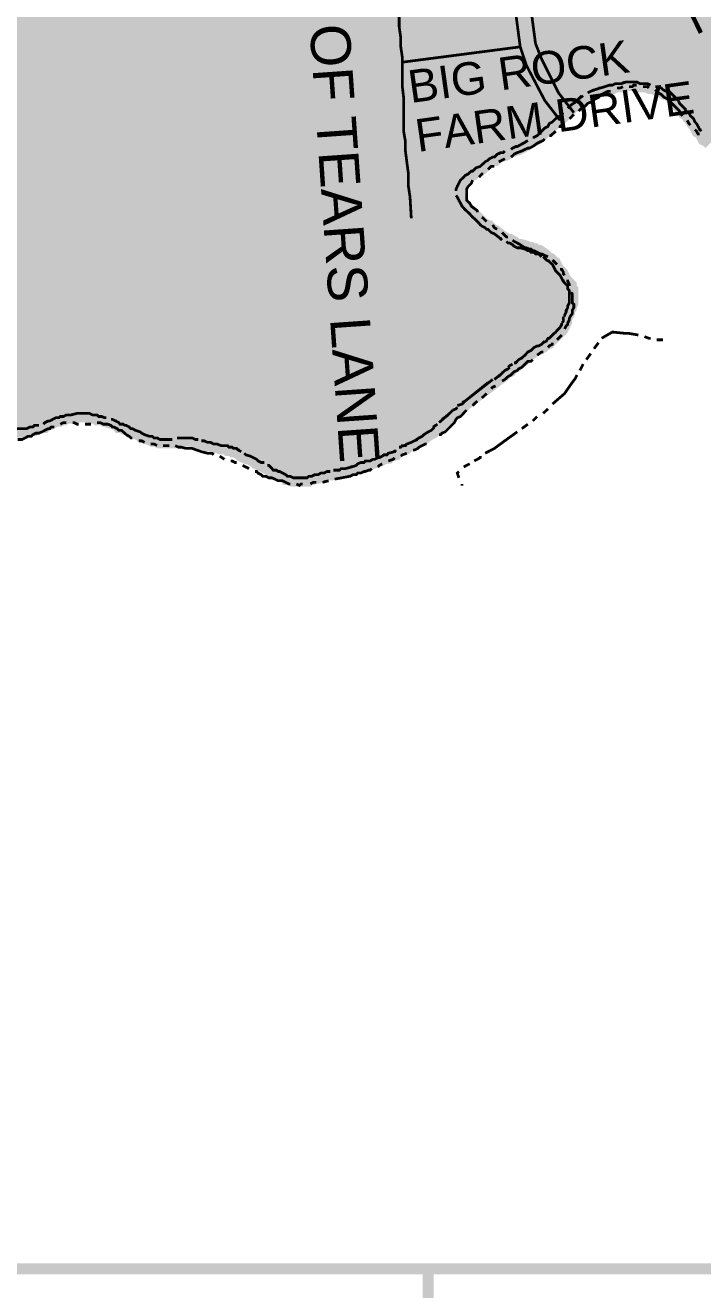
# Model space of a CAD drawing. Header units: millimetres. Extents: x 10 to 1080, y 12 to 847.
# Drawn here: x 439.7 to 477.1, y 220.6 to 290.4 of the extents above; entities that cross this region are included whole.
import ezdxf

# ---------------------------------------------------------------- set-up
doc = ezdxf.new("R2010")
doc.units = ezdxf.units.MM

msp = doc.modelspace()

# ---------------------------------------------------------------- hatches: boundary and pattern name
at = {"layer": 'H', "linetype": 'CONTINUOUS'}
msp.add_hatch(color=256, dxfattribs=at).paths.add_polyline_path([(802.375, 724.076), (804.333, 708.572), (819.82, 705.362), (834.637, 704.674), (846.243, 705.362), (859.861, 713.74), (871.467, 723.388), (876.635, 727.287), (891.452, 733.125), (894.662, 722.806), (899.231, 711.2), (902.458, 678.268), (906.939, 654.985), (912.777, 635.6), (903.041, 631.79), (870.797, 623.394), (843.703, 613.075), (834.037, 605.614), (852.17, 570.142), (848.607, 566.244), (849.207, 566.244), (834.637, 551.692), (840.475, 538.815), (802.711, 488.438), (802.217, 489.126), (800.435, 493.007), (798.83, 497.082), (795.355, 502.25), (792.215, 505.213), (789.005, 508.088), (786.289, 511.722), (784.437, 515.532), (783.078, 519.677), (782.391, 521.723), (780.874, 525.78), (778.334, 530.348), (775.794, 533.735), (773.007, 536.875), (769.955, 539.75), (766.727, 542.378), (763.27, 544.83), (759.707, 547.123), (755.985, 549.24), (754.115, 550.333), (752.263, 551.356), (750.305, 552.45), (748.365, 553.473), (746.407, 554.478), (744.467, 555.502), (742.615, 556.507), (740.657, 557.618), (739.652, 558.13), (732.525, 556.436), (732.79, 544.583), (726.264, 530.86), (723.142, 524.334), (722.207, 519.765), (722.877, 514.015), (725.593, 511.052), (734.219, 509.182), (736.177, 508.935), (733.302, 494.965), (732.278, 489.126), (728.98, 480.236), (737.605, 465.243), (747.518, 446.193), (733.548, 450.338), (730.409, 438.062), (720.76, 407.158), (717.885, 398.268), (714.745, 388.108), (713.475, 387.174), (712.047, 376.096), (715.945, 344.77), (716.615, 324.026), (716.439, 318.682), (723.388, 318.435), (731.608, 319.705), (737.358, 321.557), (743.373, 323.25), (749.635, 324.273), (754.962, 326.39), (761.488, 331.47), (750.641, 308.786), (742.95, 291.677), (741.257, 289.313), (754.715, 277.195), (760.801, 272.292), (760.73, 272.115), (769.444, 264.583), (777.487, 249.678), (794.597, 237.155), (804.333, 230.293), (811.777, 224.032), (798.054, 219.957), (781.473, 215.988), (770.043, 212.602), (757.502, 208.033), (746.072, 201.172), (734.06, 195.404), (725.082, 194.91), (725.258, 194.134), (725.593, 192.105), (725.752, 188.048), (725.17, 184.062), (724.905, 183.392), (714.587, 181.698), (699.17, 173.743), (696.295, 178.312), (682.078, 173.143), (680.879, 176.53), (652.868, 161.713), (660.647, 138.007), (660.4, 137.83), (656.749, 135.467), (653.203, 133.103), (649.552, 130.722), (645.918, 128.358), (642.285, 125.977), (638.634, 123.702), (635, 121.32), (631.349, 118.957), (627.803, 116.664), (624.152, 114.3), (620.942, 115.394), (619.584, 117.51), (618.402, 119.556), (617.22, 121.744), (616.038, 123.702), (614.68, 125.977), (613.569, 128.27), (612.299, 130.475), (610.958, 132.415), (609.424, 134.197), (608.154, 136.066), (606.795, 138.254), (605.367, 140.035), (603.673, 143.087), (601.892, 144.445), (599.863, 145.715), (598.17, 147.496), (596.724, 149.26), (595.118, 151.042), (593.513, 152.647), (591.22, 153.846), (589.439, 155.187), (587.675, 156.545), (586.052, 158.415), (585.717, 160.778), (585.047, 162.895), (584.112, 165.1), (582.172, 166.194), (580.549, 167.887), (579.543, 169.845), (578.785, 171.962), (577.762, 173.902), (576.668, 175.772), (575.398, 177.553), (573.775, 178.982), (571.659, 182.457), (568.784, 186.778), (566.932, 189.988), (565.82, 194.486), (564.462, 203.87), (563.704, 208.527), (563.88, 211.332), (563.704, 215.477), (563.457, 217.77), (563.28, 220.133), (563.368, 222.426), (563.28, 224.614), (562.857, 227.418), (561.675, 229.694), (560.828, 232.586), (561.428, 234.774), (561.852, 237.825), (561.922, 240.206), (561.587, 242.658), (561.763, 245.286), (562.01, 247.65), (561.852, 250.278), (561.164, 254.423), (561.922, 257.052), (562.522, 259.256), (562.275, 261.532), (561.499, 263.56), (560.405, 265.518), (559.805, 267.882), (559.223, 270.175), (557.953, 273.297), (556.26, 274.92), (554.814, 277.53), (554.39, 280), (553.72, 282.363), (552.962, 284.656), (551.85, 286.508), (550.668, 288.713), (549.222, 291.165), (547.194, 292.947), (545.412, 294.552), (543.56, 296.422), (543.719, 298.697), (542.537, 300.655), (540.42, 302.348), (538.057, 304.976), (535.34, 306.405), (532.553, 307.763), (530.26, 309.545), (528.232, 310.903), (526.874, 312.755), (526.45, 314.872), (524.51, 315.807), (522.305, 316.054), (518.248, 316.565), (515.779, 316.9), (513.592, 317.324), (511.387, 317.923), (508.935, 318.17), (507.153, 316.988), (506.465, 314.96), (505.037, 313.267), (503.255, 311.997), (501.897, 310.303), (500.292, 308.698), (498.422, 307.587), (496.658, 306.07), (495.212, 304.377), (494.453, 302.348), (493.942, 299.896), (493.607, 297.603), (493.942, 295.24), (494.453, 293.123), (495.212, 290.83), (495.723, 288.625), (494.03, 286.508), (493.342, 284.304), (491.649, 281.693), (489.462, 280.846), (485.14, 280.423), (481.577, 280.582), (479.637, 281.852), (478.102, 283.457), (476.673, 285.08), (475.068, 286.773), (472.863, 287.267), (470.658, 286.685), (468.965, 285.238), (467.184, 283.88), (465.067, 282.875), (463.462, 281.34), (464.732, 279.488), (466.602, 278.306), (468.63, 277.372), (469.724, 275.502), (468.877, 273.385), (467.095, 272.027), (463.973, 269.663), (462.104, 268.058), (460.075, 266.876), (457.958, 266.1), (455.665, 265.606), (452.702, 266.277), (450.674, 267.212), (448.469, 267.635), (444.835, 268.482), (442.718, 268.993), (440.514, 268.393), (436.792, 268.217), (434.763, 268.905), (432.805, 269.998), (431.465, 271.78), (432.647, 273.72), (433.405, 275.925), (433.317, 278.218), (432.805, 280.335), (432.894, 282.963), (431.959, 285.327), (428.925, 284.568), (426.72, 283.88), (424.603, 283.457), (421.375, 283.968), (419.188, 284.392), (417.072, 284.903), (415.025, 285.926), (412.838, 286.685), (410.792, 287.62), (409.698, 289.56), (409.875, 291.765), (410.298, 293.97), (410.298, 296.157), (409.61, 298.203), (408.252, 300.143), (406.4, 301.66), (404.53, 303.107), (402.837, 304.712), (400.897, 305.823), (399.715, 307.675), (400.297, 309.792), (399.962, 311.997), (397.845, 313.355), (395.905, 314.537), (394.547, 316.318), (393.1, 318.1), (391.672, 319.793), (390.225, 321.398), (388.108, 322.668), (386.592, 324.185), (385.057, 325.878), (383.452, 327.325), (381.582, 328.595), (379.465, 329.265), (378.125, 331.047), (378.037, 333.252), (377.349, 335.368), (375.92, 336.973), (374.05, 338.332), (372.11, 339.425), (370.152, 340.536), (368.035, 341.383), (365.919, 341.965), (363.555, 341.63), (361.615, 340.607), (359.745, 338.914), (357.875, 337.82), (355.935, 336.797), (353.818, 335.703), (351.878, 334.522), (350.255, 332.652), (348.915, 330.8), (347.98, 328.754), (347.133, 326.637), (345.599, 325.032), (343.323, 324.785), (340.184, 324.785), (337.732, 325.367), (335.615, 324.185), (334.522, 322.333), (334.433, 320.128), (334.098, 317.923), (332.899, 315.807), (331.805, 313.866), (330.958, 311.75), (330.712, 309.545), (330.288, 307.252), (329.935, 304.976), (329.688, 302.683), (329.018, 300.39), (328.083, 298.203), (327.325, 296.157), (327.06, 293.97), (328.665, 292.347), (329.935, 290.583), (328.665, 288.802), (326.39, 287.955), (323.25, 287.778), (321.045, 288.29), (319.864, 290.23), (318.682, 292.276), (316.812, 293.705), (314.025, 294.975), (311.732, 295.487), (309.615, 295.91), (307.763, 297.092), (306.405, 299.05), (305.47, 300.99), (304.712, 303.107), (303.689, 305.135), (301.995, 306.405), (300.302, 307.852), (298.962, 309.545), (297.268, 307.94), (296.422, 305.894), (293.282, 304.2), (291.5, 305.558), (289.648, 306.828), (287.69, 307.852), (287.267, 309.968), (287.69, 312.173), (285.75, 313.09), (283.457, 313.602), (281.34, 314.202), (279.224, 315.295), (278.642, 317.5), (277.954, 319.617), (276.013, 321.222), (274.144, 319.793), (272.874, 317.923), (269.998, 319.193), (268.217, 320.64), (266.435, 321.98), (263.984, 324.45), (262.202, 325.72), (260.862, 327.484), (261.108, 329.688), (261.867, 331.893), (262.714, 334.01), (262.467, 337.644), (261.532, 339.602), (260.597, 341.718), (258.992, 343.323), (255.94, 345.352), (253.065, 346.71), (251.195, 347.892), (249.167, 348.827), (248.92, 351.032), (250.19, 352.884), (251.707, 354.842), (254.088, 354.93), (255.782, 356.358), (257.969, 356.623), (260.174, 357.117), (261.444, 359.234), (261.779, 361.527), (261.62, 363.732), (260.438, 365.584), (258.992, 367.277), (256.117, 367.63), (255.429, 369.746), (254.088, 371.44), (252.307, 372.957), (250.525, 374.227), (248.497, 374.826), (247.138, 376.767), (248.162, 378.707), (247.385, 381), (245.78, 382.517), (245.622, 384.81), (244.687, 386.75), (243.575, 388.796), (242.235, 390.56), (241.035, 392.43), (239.518, 394.212), (239.43, 396.416), (240.453, 398.533), (240.612, 401.144), (240.788, 403.86), (239.43, 405.888), (238.584, 408.005), (236.467, 409.452), (235.038, 411.304), (233.08, 412.838), (233.168, 415.202), (234.103, 417.318), (235.462, 419.276), (236.978, 421.04), (238.072, 422.998), (237.825, 425.274), (237.49, 427.902), (236.22, 429.683), (234.527, 431.377), (232.657, 433.246), (230.628, 434.587), (229.182, 436.28), (227.489, 437.815), (226.219, 439.667), (224.79, 441.537), (223.943, 443.742), (222.92, 445.77), (220.98, 447.216), (218.775, 448.557), (216.57, 449.827), (214.365, 450.25), (212.249, 450.427), (209.797, 450.515), (206.163, 450.427), (203.87, 451.026), (201.595, 450.338), (199.972, 448.31), (201.665, 446.705), (199.549, 444.588), (196.938, 445.347), (194.822, 445.435), (192.105, 444.923), (189.054, 445.012), (187.202, 443.406), (184.908, 442.472), (182.88, 441.113), (181.01, 439.596), (179.317, 438.15), (177.288, 437.056), (175.084, 436.457), (173.055, 435.522), (170.762, 434.675), (168.575, 434.852), (166.793, 436.545), (165.947, 438.82), (165.259, 440.937), (163.142, 442.048), (160.955, 442.56), (158.574, 442.383), (156.369, 441.713), (154.005, 440.778), (151.377, 440.267), (148.59, 440.267), (146.385, 439.843), (145.45, 437.727), (145.115, 435.522), (142.663, 436.122), (142.152, 438.326), (140.458, 439.932), (138.43, 441.113), (136.472, 442.207), (134.285, 442.807), (131.745, 442.048), (128.605, 441.537), (126.153, 441.872), (123.525, 441.784), (121.497, 442.983), (120.05, 444.588), (117.775, 445.012), (116.082, 446.528), (116.152, 448.822), (114.124, 450.938), (112.607, 453.214), (111.425, 454.995), (110.155, 456.777), (108.797, 458.47), (107.527, 460.252), (106.257, 461.945), (104.898, 463.726), (103.54, 465.42), (102.182, 467.113), (100.842, 468.806), (99.572, 470.57), (98.213, 472.264), (95.585, 475.738), (93.133, 479.213), (90.682, 482.776), (88.477, 486.41), (86.448, 490.132), (84.578, 494.03), (83.062, 498.016), (81.527, 502.92), (80.433, 507.065), (79.498, 511.298), (78.74, 515.532), (78.228, 519.853), (77.805, 524.175), (77.558, 528.496), (77.47, 532.8), (77.558, 534.917), (77.558, 537.122), (77.717, 539.238), (77.893, 541.443), (78.052, 543.56), (78.317, 545.765), (78.564, 547.882), (79.252, 552.115), (80.098, 556.348), (81.192, 560.582), (82.374, 564.727), (84.402, 570.054), (86.448, 573.793), (87.63, 575.645), (117.687, 575.645), (138.007, 572.435), (144.445, 544.23), (141.905, 543.225), (154.764, 537.88), (160.443, 536.028), (171.185, 535.693), (189.318, 535.34), (206.834, 533.912), (226.06, 527.897), (227.842, 532.888), (253.912, 548.552), (259.239, 550.333), (265.677, 550.668), (269.575, 552.115), (277.019, 556.772), (283.122, 559.223), (290.989, 559.982), (306.317, 558.553), (306.652, 558.288), (307.005, 558.624), (310.885, 558.888), (317.659, 563.122), (325.543, 568.113), (333.745, 573.528), (338.825, 576.827), (341.365, 576.756), (344.928, 576.068), (348.492, 574.71), (351.949, 572.858), (355.759, 569.718), (358.228, 566.173), (359.234, 564.303), (360.257, 562.363), (362.462, 558.8), (365.425, 555.925), (369.993, 554.32), (376.255, 554.478), (378.46, 554.902), (380.577, 555.325), (382.782, 555.748), (384.898, 556.013), (387.773, 556.436), (392.007, 557.107), (396.064, 558.042), (400.138, 559.135), (404.107, 560.405), (408.005, 561.852), (411.903, 563.457), (415.713, 565.238), (419.435, 567.09), (423.069, 569.048), (424.18, 569.63), (421.128, 576.333), (406.224, 573.952), (411.057, 595.383), (409.452, 607.06), (401.408, 603.85), (401.832, 611.893), (404.618, 612.74), (404.195, 626.022), (394.882, 630.432), (373.539, 618.737), (369.482, 635.67), (377.19, 651.845), (407.405, 673.276), (407.829, 671.23), (482.177, 704.003), (500.715, 623.323), (501.227, 623.57), (505.372, 625.863), (509.182, 627.892), (512.992, 630.008), (516.802, 632.037), (520.612, 634.065), (522.552, 635.088), (524.422, 636.094), (526.362, 637.117), (528.232, 638.14), (530.172, 639.233), (532.042, 640.256), (534.335, 641.438), (544.495, 629.585), (550.422, 631.613), (546.523, 639.568), (541.532, 645.336), (541.602, 645.407), (545.412, 647.453), (549.222, 649.57), (553.032, 651.598), (556.772, 653.627), (560.582, 655.743), (564.392, 657.772), (568.202, 659.888), (572.012, 661.917), (575.733, 664.034), (579.543, 666.15), (583.353, 668.196), (587.163, 670.313), (590.885, 672.342), (596.724, 674.458), (601.133, 674.458), (603.338, 674.458), (605.455, 674.37), (607.642, 674.194), (609.847, 674.123), (611.964, 674.035), (614.168, 673.858), (616.373, 673.7), (618.49, 673.612), (620.695, 673.435), (622.882, 673.347), (624.999, 673.276), (629.32, 673.188), (633.642, 673.276), (637.875, 673.523), (642.108, 673.947), (646.254, 674.617), (650.399, 675.728), (653.627, 676.734), (657.684, 678.18), (661.67, 679.873), (665.568, 681.743), (669.378, 683.772), (673.1, 685.976), (676.734, 688.252), (680.297, 690.704), (683.683, 693.42), (687.07, 696.136), (690.192, 699.1), (693.332, 702.063), (696.207, 705.273), (699.082, 708.572), (701.71, 711.958), (705.785, 710.53), (709.842, 708.995), (713.74, 707.214), (717.638, 705.362), (721.448, 703.333), (723.988, 701.798), (729.403, 707.302), (742.35, 719.578), (751.999, 718.908), (767.503, 733.725), (785.618, 751.84), (797.207, 740.234), (802.375, 724.076), (802.375, 724.076)])

# ---------------------------------------------------------------- linework, layer by layer
at = {"layer": 'P'}
for points, const_width in [([(569.965, 221.756), (461.927, 221.756), (353.818, 221.756), (353.818, 329.865), (353.818, 437.903), (461.927, 437.903), (569.965, 437.903), (569.965, 329.865), (569.965, 221.756)], 0.602), ([(462.862, 304.465), (463.885, 300.496), (465.155, 296.422), (465.314, 296.086), (465.49, 295.751), (466.76, 291.095), (467.007, 289.225)], 0.151), ([(463.709, 304.729), (464.644, 300.655), (466.002, 296.686), (466.072, 296.422), (466.249, 295.998), (467.607, 291.253), (467.854, 289.401)], 0.151), ([(458.382, 303.195), (458.805, 302.525), (459.299, 301.343), (459.387, 300.919), (459.387, 300.743), (459.475, 300.32), (459.564, 300.143), (459.564, 299.896), (459.652, 299.226), (459.652, 298.962), (459.722, 297.445), (459.811, 296.933), (459.811, 296.422), (460.322, 290.83), (460.322, 290.336), (460.41, 289.736), (460.41, 289.225), (460.498, 288.643), (460.498, 288.378)], 0.151), ([(460.498, 288.378), (467.007, 289.225)], 0.151), ([(467.007, 289.225), (467.342, 288.219), (468.365, 286.262), (469.212, 285.168)], 0.151), ([(467.854, 289.401), (468.189, 288.555), (469.124, 286.685), (469.971, 285.591)], 0.151), ([(460.498, 288.378), (460.498, 288.131), (460.498, 287.532), (460.498, 287.02), (460.569, 286.438), (460.569, 285.926), (460.569, 285.591), (460.569, 285.327), (460.569, 285.08), (460.569, 284.568), (460.657, 284.057), (460.657, 283.81), (460.657, 283.563), (460.745, 282.875), (460.834, 282.205), (460.834, 281.517), (460.922, 280.935), (460.992, 279.753)], 0.151), ([(477.591, 283.986), (477.432, 284.145), (477.255, 284.233), (477.167, 284.409), (477.079, 284.568), (476.92, 284.656), (476.832, 284.833), (476.744, 284.992), (476.656, 285.08), (476.585, 285.256), (476.409, 285.415), (476.321, 285.591), (476.162, 285.679), (476.074, 285.838), (475.985, 285.926), (475.897, 286.015), (475.809, 286.103), (475.738, 286.262), (475.65, 286.35), (475.474, 286.526), (475.315, 286.685), (475.227, 286.773), (475.051, 286.773), (474.892, 286.861), (474.804, 286.949), (474.627, 287.02), (474.539, 287.02), (474.38, 287.108), (474.204, 287.108), (474.045, 287.196), (473.869, 287.196), (473.692, 287.196), (473.622, 287.196), (473.445, 287.285), (473.357, 287.285), (473.198, 287.285), (472.846, 287.285), (472.599, 287.196), (472.422, 287.196), (472.264, 287.196), (472.087, 287.108), (471.928, 287.108), (471.664, 287.02), (471.417, 286.949), (471.152, 286.861), (470.905, 286.773), (470.658, 286.685), (470.482, 286.526), (470.235, 286.35), (470.059, 286.173), (469.812, 286.015), (469.635, 285.838), (469.388, 285.591), (469.212, 285.415), (468.965, 285.256), (468.789, 285.08), (468.612, 284.992), (468.542, 284.833), (468.365, 284.745), (468.189, 284.568), (468.118, 284.48), (467.942, 284.321), (467.766, 284.233), (467.607, 284.145), (467.431, 284.057), (467.184, 283.898), (467.007, 283.81), (466.848, 283.722), (466.76, 283.722), (466.584, 283.633), (466.425, 283.563), (466.249, 283.475), (466.072, 283.386), (465.914, 283.386), (465.737, 283.298), (465.649, 283.21), (465.578, 283.139), (465.49, 283.139), (465.314, 283.051), (465.226, 282.963), (465.067, 282.875), (464.979, 282.787), (464.891, 282.716), (464.802, 282.628), (464.555, 282.54), (464.379, 282.363), (464.308, 282.363), (464.22, 282.293), (464.132, 282.205), (463.956, 282.116), (463.885, 282.028), (463.709, 281.869), (463.621, 281.693), (463.532, 281.517), (463.462, 281.358), (463.462, 281.27), (463.462, 281.093), (463.532, 280.935), (463.621, 280.758), (463.709, 280.599), (463.797, 280.423), (463.956, 280.247), (464.132, 280.088), (464.22, 280), (464.379, 279.823), (464.467, 279.753), (464.644, 279.576), (464.732, 279.488), (464.802, 279.4), (464.891, 279.329), (465.067, 279.241), (465.155, 279.153), (465.226, 279.153), (465.314, 279.065), (465.402, 278.977), (465.578, 278.906), (465.914, 278.642), (466.072, 278.553), (466.161, 278.483), (466.337, 278.395), (466.425, 278.395), (466.584, 278.306), (466.672, 278.218), (466.848, 278.13), (467.007, 278.13), (467.272, 278.059), (467.431, 277.971), (467.519, 277.971), (467.607, 277.883), (467.766, 277.883), (467.854, 277.795), (468.03, 277.795), (468.277, 277.636), (468.365, 277.548), (468.454, 277.46), (468.612, 277.372), (468.701, 277.283), (468.789, 277.213), (468.877, 277.036), (468.965, 276.86), (469.036, 276.789), (469.124, 276.701), (469.212, 276.613), (469.3, 276.437), (469.388, 276.278), (469.459, 276.19), (469.635, 276.013), (469.635, 275.855), (469.724, 275.766), (469.724, 275.678), (469.724, 275.519), (469.724, 275.431), (469.724, 275.255), (469.724, 275.096), (469.635, 274.92), (469.635, 274.832), (469.547, 274.673), (469.547, 274.585), (469.459, 274.408), (469.388, 274.249), (469.388, 274.073), (469.3, 273.897), (469.212, 273.738), (469.036, 273.562), (468.965, 273.473), (468.877, 273.403), (468.789, 273.315), (468.612, 273.138), (468.542, 273.138), (468.454, 272.979), (468.277, 272.891), (468.189, 272.803), (468.03, 272.715), (467.942, 272.715), (467.766, 272.627), (467.607, 272.468), (467.431, 272.38), (467.272, 272.203), (467.095, 272.045), (466.919, 271.956), (466.76, 271.78), (466.584, 271.709), (466.425, 271.621), (466.337, 271.445), (466.161, 271.357), (466.002, 271.198), (463.956, 269.663), (463.797, 269.505), (463.532, 269.416), (463.462, 269.24), (463.285, 269.169), (463.109, 268.993), (462.192, 268.146), (462.104, 268.058), (461.927, 267.97), (461.68, 267.811), (461.592, 267.723), (461.416, 267.635), (461.169, 267.476), (460.992, 267.388), (460.745, 267.3), (460.657, 267.212), (460.498, 267.212), (460.41, 267.123), (460.234, 267.053), (460.075, 266.876), (459.722, 266.788), (459.652, 266.7), (459.475, 266.7), (459.387, 266.629), (459.228, 266.541), (459.14, 266.541), (458.964, 266.453), (458.876, 266.453), (458.717, 266.365), (458.629, 266.365), (458.452, 266.365), (458.382, 266.277), (458.205, 266.277), (458.029, 266.206), (457.958, 266.118), (457.694, 266.03), (457.359, 265.942), (457.271, 265.942), (457.112, 265.942), (457.024, 265.853), (456.847, 265.853), (456.759, 265.853), (456.6, 265.783), (456.424, 265.783), (456.336, 265.783), (456.177, 265.695), (456.089, 265.695), (456.001, 265.695), (455.842, 265.606), (455.665, 265.606), (455.489, 265.518), (455.33, 265.518), (455.242, 265.43), (454.995, 265.43), (454.907, 265.43), (454.731, 265.43), (454.484, 265.43), (454.307, 265.518), (454.148, 265.518), (454.06, 265.606), (453.884, 265.695), (453.725, 265.783), (453.637, 265.783), (453.549, 265.853), (453.372, 265.853), (453.302, 265.942), (453.125, 266.118), (453.037, 266.118), (452.878, 266.206), (452.702, 266.277), (452.526, 266.365), (452.455, 266.453), (452.279, 266.541), (452.102, 266.629), (451.855, 266.7), (451.679, 266.788), (451.608, 266.876), (451.432, 266.965), (451.344, 267.053), (451.185, 267.053), (451.097, 267.123), (450.921, 267.123), (450.832, 267.212), (450.674, 267.212), (450.497, 267.212), (450.25, 267.3), (450.074, 267.3), (449.915, 267.388), (449.739, 267.388), (449.562, 267.476), (449.492, 267.476), (449.315, 267.476), (449.139, 267.547), (449.068, 267.547), (448.892, 267.635), (448.645, 267.635), (448.469, 267.635), (448.222, 267.635), (447.957, 267.547), (447.798, 267.547), (447.622, 267.547), (447.446, 267.547), (447.287, 267.547), (447.111, 267.547), (446.952, 267.635), (446.775, 267.635), (446.687, 267.723), (446.528, 267.723), (446.264, 267.811), (446.105, 267.899), (446.017, 267.97), (445.752, 268.058), (445.594, 268.146), (445.505, 268.146), (445.417, 268.235), (445.258, 268.323), (445.17, 268.323), (445.082, 268.393), (444.906, 268.393), (444.835, 268.482), (444.659, 268.57), (444.482, 268.658), (444.324, 268.658), (444.147, 268.746), (444.059, 268.746), (443.9, 268.817), (443.724, 268.817), (443.636, 268.905), (443.565, 268.905), (443.389, 268.905), (443.212, 268.993), (443.142, 268.993), (442.965, 268.993), (442.718, 268.993), (442.542, 268.993), (442.207, 268.905), (442.031, 268.905), (441.942, 268.905), (441.784, 268.817), (441.607, 268.817), (441.519, 268.746), (441.36, 268.746), (441.184, 268.658), (441.025, 268.57), (440.937, 268.57), (440.761, 268.482), (440.672, 268.393), (440.514, 268.393), (440.178, 268.323), (440.09, 268.235), (439.914, 268.235), (439.755, 268.146), (439.579, 268.146), (439.402, 268.146), (439.244, 268.146), (439.067, 268.146)], 0.978), ([(472.775, 287.285), (472.599, 287.196), (472.422, 287.196), (472.264, 287.196), (472.087, 287.108), (471.928, 287.108), (471.664, 287.02), (471.417, 286.949), (471.152, 286.861), (470.905, 286.773), (470.729, 286.685)], 0.151), ([(470.729, 286.685), (470.905, 286.773), (471.082, 286.861)], 0.151), ([(471.329, 286.949), (471.417, 286.949), (471.664, 287.02), (471.928, 287.108), (472.087, 287.108), (472.264, 287.196), (472.422, 287.196), (472.599, 287.196), (472.846, 287.285), (473.198, 287.285), (473.357, 287.285), (473.445, 287.285)], 0.151), ([(472.687, 287.02), (472.511, 286.949), (472.422, 286.949), (472.352, 286.949)], 0.151), ([(473.445, 287.108), (473.357, 287.108), (473.269, 287.108), (473.198, 287.02), (473.022, 287.02)], 0.151), ([(474.204, 287.108), (474.045, 287.196), (473.869, 287.196), (473.692, 287.196), (473.622, 287.196), (473.445, 287.285), (473.357, 287.285), (473.198, 287.285), (473.198, 287.285)], 0.151), ([(473.781, 287.196), (473.869, 287.196), (474.045, 287.196), (474.116, 287.108)], 0.151), ([(474.116, 286.949), (474.045, 287.02), (473.869, 287.02), (473.781, 287.02)], 0.151), ([(474.468, 287.02), (474.539, 287.02), (474.627, 287.02), (474.804, 286.949), (474.804, 286.949)], 0.151), ([(475.985, 285.415), (475.897, 285.503), (475.809, 285.679), (475.738, 285.75), (475.65, 285.838), (475.562, 285.926), (475.474, 286.015), (475.386, 286.103), (475.315, 286.173), (475.227, 286.262), (475.139, 286.35), (474.962, 286.438), (474.804, 286.597), (474.627, 286.685), (474.468, 286.861), (474.468, 286.861)], 0.151), ([(476.162, 285.75), (476.074, 285.838), (475.985, 285.926), (475.897, 286.015), (475.809, 286.103), (475.738, 286.262), (475.65, 286.35), (475.474, 286.526), (475.315, 286.685), (475.227, 286.773), (475.051, 286.773), (474.892, 286.861), (474.804, 286.949), (474.627, 287.02), (474.539, 287.02), (474.539, 287.02)], 0.151), ([(470.482, 286.526), (470.235, 286.35), (470.059, 286.173), (469.812, 286.015), (469.635, 285.838)], 0.151), ([(470.147, 286.262), (470.235, 286.35), (470.394, 286.526)], 0.151), ([(471.999, 286.773), (471.84, 286.773), (471.664, 286.685), (471.505, 286.597), (471.329, 286.438), (471.152, 286.35), (470.905, 286.173), (470.729, 286.103), (470.57, 285.926), (470.394, 285.838), (470.235, 285.679)], 0.151), ([(475.139, 286.773), (475.227, 286.773), (475.315, 286.685), (475.386, 286.597)], 0.151), ([(475.65, 286.35), (475.738, 286.262), (475.809, 286.103), (475.897, 286.015), (475.985, 285.926), (476.074, 285.838), (476.162, 285.679), (476.321, 285.591), (476.409, 285.415), (476.585, 285.256), (476.656, 285.08), (476.744, 284.992), (476.832, 284.833), (476.92, 284.656), (477.008, 284.656)], 0.151), ([(467.695, 284.233), (467.766, 284.233), (467.942, 284.321), (468.118, 284.48), (468.189, 284.568), (468.365, 284.745), (468.542, 284.833), (468.612, 284.992), (468.789, 285.08), (468.965, 285.256), (469.212, 285.415), (469.388, 285.591)], 0.151), ([(469.388, 285.591), (469.212, 285.415), (468.965, 285.256), (468.789, 285.08), (468.612, 284.992), (468.542, 284.833), (468.365, 284.745), (468.189, 284.568), (468.118, 284.48), (467.942, 284.321), (467.766, 284.233)], 0.151), ([(469.635, 285.838), (469.812, 286.015), (469.882, 286.015)], 0.151), ([(469.971, 285.503), (469.812, 285.327), (469.724, 285.256)], 0.151), ([(469.459, 284.992), (469.388, 284.992), (469.212, 284.833), (469.212, 284.745)], 0.151), ([(476.409, 284.903), (476.321, 284.992), (476.232, 285.168)], 0.151), ([(477.008, 284.568), (476.92, 284.656), (476.832, 284.833), (476.744, 284.992), (476.656, 285.08), (476.585, 285.256), (476.409, 285.415), (476.409, 285.415)], 0.151), ([(468.365, 284.145), (468.277, 284.057), (468.118, 283.986), (467.942, 283.898), (467.695, 283.722), (467.519, 283.633), (467.431, 283.633), (467.272, 283.563), (467.095, 283.475), (466.848, 283.386), (466.672, 283.298), (466.584, 283.21), (466.496, 283.139)], 0.151), ([(467.431, 284.057), (467.184, 283.898), (467.007, 283.81), (466.848, 283.722), (466.76, 283.722), (466.584, 283.633), (466.496, 283.563)], 0.151), ([(467.095, 283.898), (467.184, 283.898), (467.431, 284.057)], 0.151), ([(468.965, 284.568), (468.877, 284.48), (468.789, 284.409), (468.701, 284.321), (468.612, 284.321)], 0.151), ([(476.92, 284.409), (476.832, 284.409), (476.744, 284.568), (476.656, 284.656)], 0.151), ([(466.161, 283.475), (466.072, 283.386), (465.914, 283.386), (465.737, 283.298), (465.649, 283.21), (465.578, 283.139), (465.49, 283.139), (465.314, 283.051), (465.226, 282.963), (465.067, 282.875), (464.979, 282.787), (464.891, 282.716), (464.802, 282.628), (464.555, 282.54), (464.379, 282.363), (464.379, 282.363)], 0.151), ([(465.825, 283.298), (465.914, 283.386), (466.072, 283.386), (466.161, 283.475)], 0.151), ([(466.496, 283.563), (466.584, 283.633), (466.76, 283.722), (466.76, 283.722)], 0.151), ([(463.797, 281.94), (463.885, 282.028), (463.956, 282.116), (464.132, 282.205), (464.22, 282.293), (464.308, 282.363), (464.379, 282.363), (464.555, 282.54), (464.802, 282.628), (464.891, 282.716), (464.979, 282.787), (465.067, 282.875), (465.226, 282.963), (465.314, 283.051), (465.49, 283.139), (465.49, 283.139)], 0.151), ([(466.161, 283.051), (466.002, 282.963), (465.825, 282.875), (465.825, 282.875)], 0.151), ([(464.132, 282.205), (463.956, 282.116), (463.885, 282.028), (463.709, 281.869), (463.621, 281.693), (463.532, 281.517), (463.462, 281.358), (463.462, 281.358)], 0.151), ([(464.979, 282.205), (464.891, 282.205), (464.732, 282.028), (464.732, 282.028)], 0.151), ([(465.578, 282.628), (465.49, 282.628), (465.402, 282.628), (465.226, 282.452), (465.226, 282.452)], 0.151), ([(463.462, 281.27), (463.462, 281.358), (463.532, 281.517), (463.532, 281.605)], 0.151), ([(464.379, 281.869), (464.308, 281.693), (464.22, 281.605), (464.132, 281.517), (464.044, 281.358), (464.044, 281.27), (464.044, 280.935), (464.044, 280.758), (464.132, 280.67), (464.22, 280.599), (464.308, 280.423), (464.644, 280.176), (464.644, 280.088)], 0.151), ([(463.462, 281.023), (463.532, 280.935), (463.621, 280.758), (463.709, 280.599), (463.797, 280.423), (463.956, 280.247), (464.132, 280.088), (464.22, 280), (464.379, 279.823), (464.467, 279.753), (464.644, 279.576), (464.732, 279.488), (464.802, 279.4)], 0.151), ([(463.621, 280.67), (463.621, 280.758), (463.532, 280.935), (463.532, 280.935)], 0.151), ([(464.132, 280.088), (463.956, 280.247), (463.885, 280.335)], 0.151), ([(466.002, 278.553), (465.914, 278.642), (465.578, 278.906), (465.402, 278.977), (465.314, 279.065), (465.226, 279.153), (465.155, 279.153), (465.067, 279.241), (464.891, 279.329), (464.802, 279.4), (464.732, 279.488), (464.644, 279.576), (464.467, 279.753), (464.379, 279.823), (464.379, 279.823)], 0.151), ([(464.891, 279.823), (464.979, 279.753), (465.155, 279.576)], 0.151), ([(465.067, 279.241), (465.155, 279.153), (465.226, 279.153), (465.314, 279.065), (465.402, 278.977), (465.578, 278.906), (465.914, 278.642), (466.002, 278.642)], 0.151), ([(465.49, 279.4), (465.578, 279.241), (465.737, 279.153)], 0.151), ([(466.002, 278.977), (466.072, 278.906), (466.161, 278.818), (466.249, 278.73), (466.337, 278.73)], 0.151), ([(466.249, 278.483), (466.337, 278.395), (466.425, 278.395), (466.584, 278.306), (466.672, 278.218), (466.848, 278.13), (467.007, 278.13), (467.272, 278.059), (467.431, 277.971), (467.519, 277.971), (467.607, 277.883), (467.766, 277.883), (467.854, 277.795), (468.03, 277.795), (468.189, 277.636)], 0.151), ([(466.584, 278.553), (466.672, 278.483), (466.848, 278.395), (467.007, 278.306), (467.272, 278.13), (467.342, 278.13), (467.519, 278.059), (467.607, 278.059), (467.695, 277.971), (467.766, 277.971), (467.942, 277.883), (468.118, 277.795), (468.189, 277.795), (468.365, 277.707), (468.542, 277.636)], 0.151), ([(466.672, 278.218), (466.584, 278.306), (466.425, 278.395), (466.337, 278.395)], 0.151), ([(467.342, 278.059), (467.272, 278.059), (467.007, 278.13), (467.007, 278.13)], 0.151), ([(467.942, 277.795), (467.854, 277.795), (467.766, 277.883), (467.695, 277.883)], 0.151), ([(469.635, 276.013), (469.459, 276.19), (469.388, 276.278), (469.3, 276.437), (469.212, 276.613), (469.124, 276.701), (469.036, 276.789), (468.965, 276.86), (468.877, 277.036), (468.789, 277.213), (468.701, 277.283), (468.612, 277.372), (468.454, 277.46), (468.365, 277.548), (468.277, 277.636)], 0.151), ([(468.542, 277.46), (468.612, 277.372), (468.701, 277.283), (468.789, 277.213), (468.877, 277.036), (468.965, 276.86), (469.036, 276.789), (469.124, 276.701), (469.212, 276.613)], 0.151), ([(468.789, 277.46), (468.877, 277.372), (468.965, 277.283), (469.036, 277.213)], 0.151), ([(469.212, 276.948), (469.3, 276.948), (469.388, 276.789), (469.388, 276.701), (469.459, 276.613)], 0.151), ([(469.388, 276.366), (469.388, 276.278), (469.459, 276.19), (469.635, 276.013), (469.635, 275.855), (469.724, 275.766), (469.724, 275.678), (469.724, 275.519), (469.724, 275.431), (469.724, 275.255), (469.724, 275.096), (469.635, 274.92), (469.635, 274.832), (469.547, 274.673), (469.547, 274.585), (469.459, 274.408), (469.459, 274.32)], 0.151), ([(469.635, 276.366), (469.635, 276.278), (469.724, 276.102), (469.724, 276.013), (469.724, 276.013)], 0.151), ([(469.812, 275.678), (469.882, 275.59), (469.882, 275.431), (469.882, 275.255), (469.882, 275.096), (469.971, 275.008), (469.971, 274.832), (469.882, 274.673), (469.882, 274.496), (469.812, 274.408), (469.724, 274.249), (469.724, 274.161), (469.635, 273.985), (469.635, 273.897), (469.547, 273.826), (469.459, 273.65), (469.459, 273.65)], 0.151), ([(469.724, 275.255), (469.724, 275.431), (469.724, 275.519), (469.724, 275.678), (469.724, 275.678)], 0.151), ([(469.547, 274.585), (469.547, 274.673), (469.635, 274.832), (469.635, 274.92), (469.635, 274.92)], 0.151), ([(467.431, 272.38), (467.607, 272.468), (467.766, 272.627), (467.942, 272.715), (468.03, 272.715), (468.189, 272.803), (468.277, 272.891), (468.454, 272.979), (468.542, 273.138), (468.612, 273.138), (468.789, 273.315), (468.877, 273.403), (468.965, 273.473), (469.036, 273.562), (469.124, 273.65)], 0.151), ([(469.3, 273.985), (469.3, 273.897), (469.212, 273.738), (469.036, 273.562), (468.965, 273.473), (468.877, 273.403), (468.789, 273.315), (468.701, 273.226)], 0.151), ([(469.3, 273.985), (469.388, 274.073), (469.388, 274.249), (469.459, 274.249)], 0.151), ([(468.365, 272.979), (468.277, 272.891), (468.189, 272.803), (468.03, 272.715), (467.942, 272.715), (467.766, 272.627), (467.607, 272.468), (467.431, 272.38), (467.272, 272.203), (467.095, 272.045), (466.919, 271.956), (466.76, 271.78), (466.672, 271.78)], 0.151), ([(468.789, 272.891), (468.789, 272.803), (468.612, 272.715), (468.542, 272.627)], 0.151), ([(469.3, 273.315), (469.212, 273.226), (469.036, 273.05)], 0.151), ([(471.082, 272.556), (471.329, 272.891)], 0.151), ([(471.505, 273.138), (472.087, 273.473), (472.175, 273.473), (472.846, 273.403), (473.022, 273.403), (473.534, 273.315)], 0.151), ([(473.869, 273.226), (474.116, 273.138), (474.204, 273.138)], 0.151), ([(474.539, 273.05), (474.892, 273.05)], 0.151), ([(468.277, 272.38), (468.189, 272.38), (467.942, 272.203)], 0.151), ([(470.658, 271.956), (470.905, 272.292), (470.905, 272.292)], 0.151), ([(466.425, 271.533), (466.337, 271.445), (466.161, 271.357), (466.002, 271.198), (465.578, 270.863)], 0.151), ([(467.695, 271.956), (467.607, 271.868), (467.431, 271.868), (467.342, 271.78), (467.095, 271.533), (466.919, 271.445), (466.848, 271.357), (466.672, 271.286), (466.584, 271.198), (466.496, 271.11), (466.337, 271.022), (466.161, 270.863), (466.002, 270.775), (466.002, 270.775)], 0.151), ([(466.337, 271.533), (466.425, 271.621), (466.584, 271.709), (466.584, 271.709)], 0.151), ([(466.919, 271.956), (467.095, 272.045), (467.184, 272.133)], 0.151), ([(470.306, 271.357), (470.394, 271.533), (470.482, 271.709)], 0.151), ([(463.797, 269.593), (463.956, 269.663), (465.49, 270.863)], 0.151), ([(465.825, 271.022), (466.002, 271.198), (466.072, 271.286)], 0.151), ([(468.789, 269.505), (469.459, 270.087), (469.812, 270.598), (470.059, 270.933), (470.147, 271.11)], 0.151), ([(465.226, 270.686), (463.956, 269.663), (463.797, 269.505), (463.532, 269.416)], 0.151), ([(465.155, 270.087), (464.891, 269.84)], 0.151), ([(465.649, 270.51), (465.49, 270.439), (465.402, 270.351), (465.402, 270.351)], 0.151), ([(464.644, 269.663), (464.555, 269.593), (464.467, 269.505), (464.379, 269.416)], 0.151), ([(440.672, 268.393), (440.761, 268.482), (440.937, 268.57), (441.025, 268.57), (441.184, 268.658), (441.36, 268.746), (441.519, 268.746), (441.607, 268.817), (441.784, 268.817), (441.942, 268.905), (442.031, 268.905), (442.207, 268.905), (442.542, 268.993), (442.63, 268.993)], 0.151), ([(441.695, 268.817), (441.607, 268.817), (441.519, 268.746), (441.36, 268.746), (441.184, 268.658), (441.025, 268.57), (440.937, 268.57), (440.761, 268.482), (440.761, 268.482)], 0.151), ([(444.147, 268.746), (444.059, 268.746), (443.9, 268.817), (443.724, 268.817), (443.636, 268.905), (443.565, 268.905), (443.389, 268.905), (443.212, 268.993), (443.142, 268.993), (442.965, 268.993), (442.718, 268.993), (442.542, 268.993), (442.207, 268.905), (442.119, 268.905)], 0.151), ([(443.054, 268.993), (443.142, 268.993), (443.212, 268.993), (443.389, 268.905)], 0.151), ([(443.724, 268.817), (443.9, 268.817), (444.059, 268.746), (444.059, 268.746)], 0.151), ([(464.044, 269.169), (463.956, 269.081), (463.797, 268.905), (463.709, 268.817), (463.532, 268.746), (463.462, 268.658), (463.374, 268.482), (463.038, 268.146), (462.862, 267.97), (462.686, 267.899), (462.615, 267.811), (462.527, 267.811)], 0.151), ([(463.285, 269.169), (463.109, 268.993), (462.527, 268.482)], 0.151), ([(462.686, 268.658), (463.038, 268.905)], 0.151), ([(463.285, 269.169), (463.462, 269.24), (463.532, 269.328)], 0.151), ([(467.695, 268.57), (467.942, 268.817)], 0.151), ([(468.277, 268.993), (468.542, 269.24)], 0.151), ([(440.425, 268.323), (440.178, 268.323), (440.09, 268.235), (439.914, 268.235), (439.755, 268.146), (439.579, 268.146), (439.402, 268.146), (439.244, 268.146), (439.067, 268.146), (438.979, 268.058), (438.732, 268.058), (438.556, 268.058), (438.485, 268.058), (438.309, 268.058)], 0.151), ([(441.272, 268.235), (441.096, 268.235), (441.025, 268.146), (440.937, 268.146), (440.761, 268.058), (440.602, 267.97), (440.425, 267.899), (440.249, 267.899), (440.09, 267.811), (440.002, 267.723), (439.826, 267.723), (439.667, 267.635), (439.491, 267.547), (439.332, 267.547), (439.244, 267.547)], 0.151), ([(440.002, 268.235), (440.09, 268.235), (440.178, 268.323), (440.337, 268.323)], 0.151), ([(441.942, 268.482), (441.872, 268.482), (441.784, 268.482), (441.607, 268.393), (441.607, 268.393)], 0.151), ([(442.63, 268.393), (442.542, 268.393), (442.366, 268.482), (442.295, 268.482)], 0.151), ([(443.301, 268.393), (443.142, 268.393), (442.965, 268.393), (442.965, 268.393)], 0.151), ([(445.594, 267.635), (445.505, 267.635), (445.417, 267.723), (445.258, 267.811), (445.082, 267.97), (444.994, 268.058), (444.835, 268.058), (444.747, 268.146), (444.571, 268.235), (444.482, 268.235), (444.412, 268.323), (444.235, 268.393), (443.988, 268.393), (443.812, 268.482), (443.636, 268.482), (443.636, 268.482)], 0.151), ([(444.412, 268.658), (444.482, 268.658), (444.659, 268.57), (444.747, 268.57)], 0.151), ([(445.417, 268.235), (445.258, 268.323), (445.17, 268.323), (445.082, 268.393), (444.906, 268.393), (444.835, 268.482), (444.659, 268.57), (444.482, 268.658)], 0.151), ([(445.082, 268.393), (445.17, 268.323), (445.258, 268.323), (445.417, 268.235), (445.505, 268.146), (445.594, 268.146), (445.752, 268.058), (446.017, 267.97), (446.105, 267.899), (446.264, 267.811), (446.528, 267.723), (446.687, 267.723), (446.775, 267.635), (446.952, 267.635), (447.022, 267.635)], 0.151), ([(447.798, 267.547), (447.622, 267.547), (447.446, 267.547), (447.287, 267.547), (447.111, 267.547), (446.952, 267.635), (446.775, 267.635), (446.687, 267.723), (446.528, 267.723), (446.264, 267.811), (446.105, 267.899), (446.017, 267.97), (445.752, 268.058)], 0.151), ([(462.262, 268.235), (462.192, 268.146), (462.104, 268.058), (461.927, 267.97), (461.68, 267.811), (461.592, 267.723), (461.416, 267.635), (461.169, 267.476), (460.992, 267.388), (460.745, 267.3), (460.657, 267.212), (460.498, 267.212), (460.498, 267.123)], 0.151), ([(462.192, 268.235), (462.439, 268.393)], 0.151), ([(467.095, 268.146), (467.431, 268.393)], 0.151), ([(446.264, 267.388), (446.105, 267.476), (445.929, 267.476)], 0.151), ([(446.952, 267.212), (446.775, 267.3), (446.599, 267.3), (446.599, 267.3)], 0.151), ([(447.375, 267.547), (447.446, 267.547), (447.622, 267.547), (447.71, 267.547)], 0.151), ([(448.045, 267.635), (448.222, 267.635), (448.381, 267.635)], 0.151), ([(449.227, 267.547), (449.139, 267.547), (449.068, 267.547), (448.892, 267.635), (448.645, 267.635), (448.469, 267.635), (448.222, 267.635), (448.134, 267.635)], 0.151), ([(448.716, 267.635), (448.892, 267.635), (449.068, 267.547), (449.068, 267.547)], 0.151), ([(449.404, 267.476), (449.492, 267.476), (449.562, 267.476), (449.739, 267.388), (449.915, 267.388), (450.074, 267.3), (450.25, 267.3), (450.497, 267.212), (450.674, 267.212), (450.832, 267.212), (450.921, 267.123), (451.097, 267.123), (451.185, 267.053), (451.344, 267.053), (451.432, 266.965), (451.52, 266.965)], 0.151), ([(451.608, 266.876), (451.432, 266.965), (451.344, 267.053), (451.185, 267.053), (451.097, 267.123), (450.921, 267.123), (450.832, 267.212), (450.674, 267.212), (450.497, 267.212), (450.25, 267.3), (450.074, 267.3), (449.915, 267.388), (449.739, 267.388), (449.562, 267.476), (449.562, 267.476)], 0.151), ([(460.322, 267.123), (460.41, 267.123), (460.498, 267.212), (460.657, 267.212), (460.657, 267.3)], 0.151), ([(460.992, 267.388), (461.169, 267.476), (461.345, 267.547)], 0.151), ([(461.839, 267.3), (461.768, 267.3), (461.592, 267.212), (461.416, 267.123), (461.345, 267.053), (461.169, 266.965), (461.081, 266.965)], 0.151), ([(461.592, 267.723), (461.68, 267.811)], 0.151), ([(462.192, 267.547), (462.192, 267.547)], 0.151), ([(465.067, 266.788), (465.578, 267.053), (466.496, 267.723), (466.848, 267.97)], 0.151), ([(447.622, 267.212), (447.446, 267.212), (447.287, 267.212)], 0.151), ([(450.074, 266.7), (449.986, 266.788), (449.739, 266.788), (449.404, 266.876), (449.139, 266.965), (448.892, 267.053), (448.557, 267.053), (448.292, 267.123), (448.134, 267.123), (447.957, 267.212)], 0.151), ([(450.674, 266.453), (450.409, 266.629)], 0.151), ([(451.767, 266.788), (451.855, 266.7), (452.102, 266.629), (452.102, 266.629)], 0.151), ([(452.878, 266.277), (452.702, 266.277), (452.526, 266.365), (452.455, 266.453), (452.279, 266.541), (452.102, 266.629), (451.855, 266.7)], 0.151), ([(458.029, 266.206), (458.205, 266.277), (458.382, 266.277), (458.452, 266.365), (458.629, 266.365), (458.717, 266.365), (458.876, 266.453), (458.964, 266.453), (459.14, 266.541), (459.228, 266.541), (459.387, 266.629), (459.475, 266.7), (459.652, 266.7), (459.722, 266.788), (460.075, 266.876), (460.075, 266.965)], 0.151), ([(460.146, 266.965), (460.075, 266.876), (459.722, 266.788), (459.652, 266.7), (459.475, 266.7), (459.387, 266.629), (459.228, 266.541), (459.228, 266.541)], 0.151), ([(460.745, 266.788), (460.498, 266.7), (460.41, 266.629)], 0.151), ([(464.467, 266.365), (464.802, 266.541), (464.802, 266.629)], 0.151), ([(451.344, 266.277), (451.256, 266.277), (451.097, 266.365), (451.009, 266.365)], 0.151), ([(452.032, 265.942), (451.855, 266.03), (451.679, 266.118)], 0.151), ([(452.455, 266.453), (452.526, 266.365), (452.702, 266.277), (452.702, 266.277)], 0.151), ([(453.037, 266.118), (453.125, 266.118), (453.302, 265.942), (453.302, 265.942)], 0.151), ([(455.066, 265.43), (454.995, 265.43), (454.907, 265.43), (454.731, 265.43), (454.484, 265.43), (454.307, 265.518), (454.148, 265.518), (454.06, 265.606), (453.884, 265.695), (453.725, 265.783), (453.637, 265.783), (453.549, 265.853), (453.372, 265.853), (453.302, 265.942), (453.125, 266.118)], 0.151), ([(458.805, 265.942), (458.717, 265.853), (458.629, 265.853), (458.452, 265.783), (458.382, 265.783), (458.205, 265.695), (458.029, 265.695), (457.958, 265.606), (457.782, 265.606), (457.606, 265.518), (456.759, 265.359)], 0.151), ([(458.876, 266.453), (458.717, 266.365), (458.629, 266.365), (458.452, 266.365), (458.382, 266.277), (458.205, 266.277), (458.029, 266.206), (457.958, 266.118), (457.694, 266.03), (457.359, 265.942), (457.271, 265.942), (457.112, 265.942), (457.024, 265.853), (456.847, 265.853), (456.847, 265.853)], 0.151), ([(457.359, 265.942), (457.694, 266.03), (457.694, 266.118)], 0.151), ([(459.387, 266.206), (459.228, 266.118), (459.14, 266.03)], 0.151), ([(460.075, 266.541), (459.987, 266.453), (459.722, 266.365)], 0.151), ([(463.885, 266.03), (464.044, 266.118), (464.22, 266.206)], 0.151), ([(454.307, 265.095), (454.219, 265.095), (454.06, 265.183), (453.884, 265.271), (453.637, 265.271), (453.461, 265.359), (453.302, 265.43), (453.125, 265.43), (452.949, 265.518), (452.79, 265.518), (452.702, 265.606), (452.526, 265.695), (452.455, 265.783), (452.367, 265.783)], 0.151), ([(453.637, 265.783), (453.725, 265.783), (453.884, 265.695), (454.06, 265.606), (454.148, 265.518), (454.307, 265.518), (454.484, 265.43), (454.731, 265.43), (454.907, 265.43), (454.995, 265.43), (455.242, 265.43), (455.33, 265.518), (455.489, 265.518), (455.665, 265.606)], 0.151), ([(456.512, 265.783), (456.424, 265.783), (456.336, 265.783), (456.177, 265.695), (456.089, 265.695), (456.001, 265.695), (455.842, 265.606), (455.665, 265.606), (455.489, 265.518), (455.418, 265.518)], 0.151), ([(456.001, 265.695), (456.089, 265.695), (456.177, 265.695), (456.336, 265.783), (456.336, 265.783)], 0.151), ([(456.424, 265.271), (456.089, 265.183)], 0.151), ([(456.688, 265.853), (456.759, 265.853), (456.847, 265.853), (457.024, 265.853), (457.024, 265.853)], 0.151), ([(463.621, 265.43), (463.532, 265.695), (463.621, 265.783)], 0.151), ([(454.995, 265.095), (454.907, 265.095), (454.819, 265.007), (454.642, 265.095)], 0.151), ([(455.754, 265.183), (455.665, 265.183), (455.577, 265.183), (455.418, 265.095), (455.418, 265.095)], 0.151), ([(463.797, 265.007), (463.797, 265.095), (463.797, 265.095)], 0.151), ([(569.965, 113.63), (461.927, 113.63), (461.927, 221.756), (569.965, 221.756), (569.965, 113.63)], 0.602)]:
    msp.add_lwpolyline(points, dxfattribs=dict(at, const_width=const_width))

# ---------------------------------------------------------------- texts
at = {"layer": 'T', "attachment_point": 1}
for s, insert, char_height, rotation in [('{\\fArial|b0|i0|c0|p18;LAKERIDGE}', (471.2, 306.6), 2.2, 296), ('{\\fArial|b0|i0|c0|p18;TRAIL OF TEARS LANE}', (456.9, 300.1), 2.2, 274), ('{\\fArial|b0|i0|c0|p18;BIG ROCK}', (460.7, 287.9), 1.8, 8), ('{\\fArial|b0|i0|c0|p18;FARM DRIVE}', (461.1, 285.2), 1.8, 8)]:
    msp.add_mtext(s, dxfattribs=dict(at, insert=insert, char_height=char_height, rotation=rotation))

doc.saveas('drawing.dxf')
